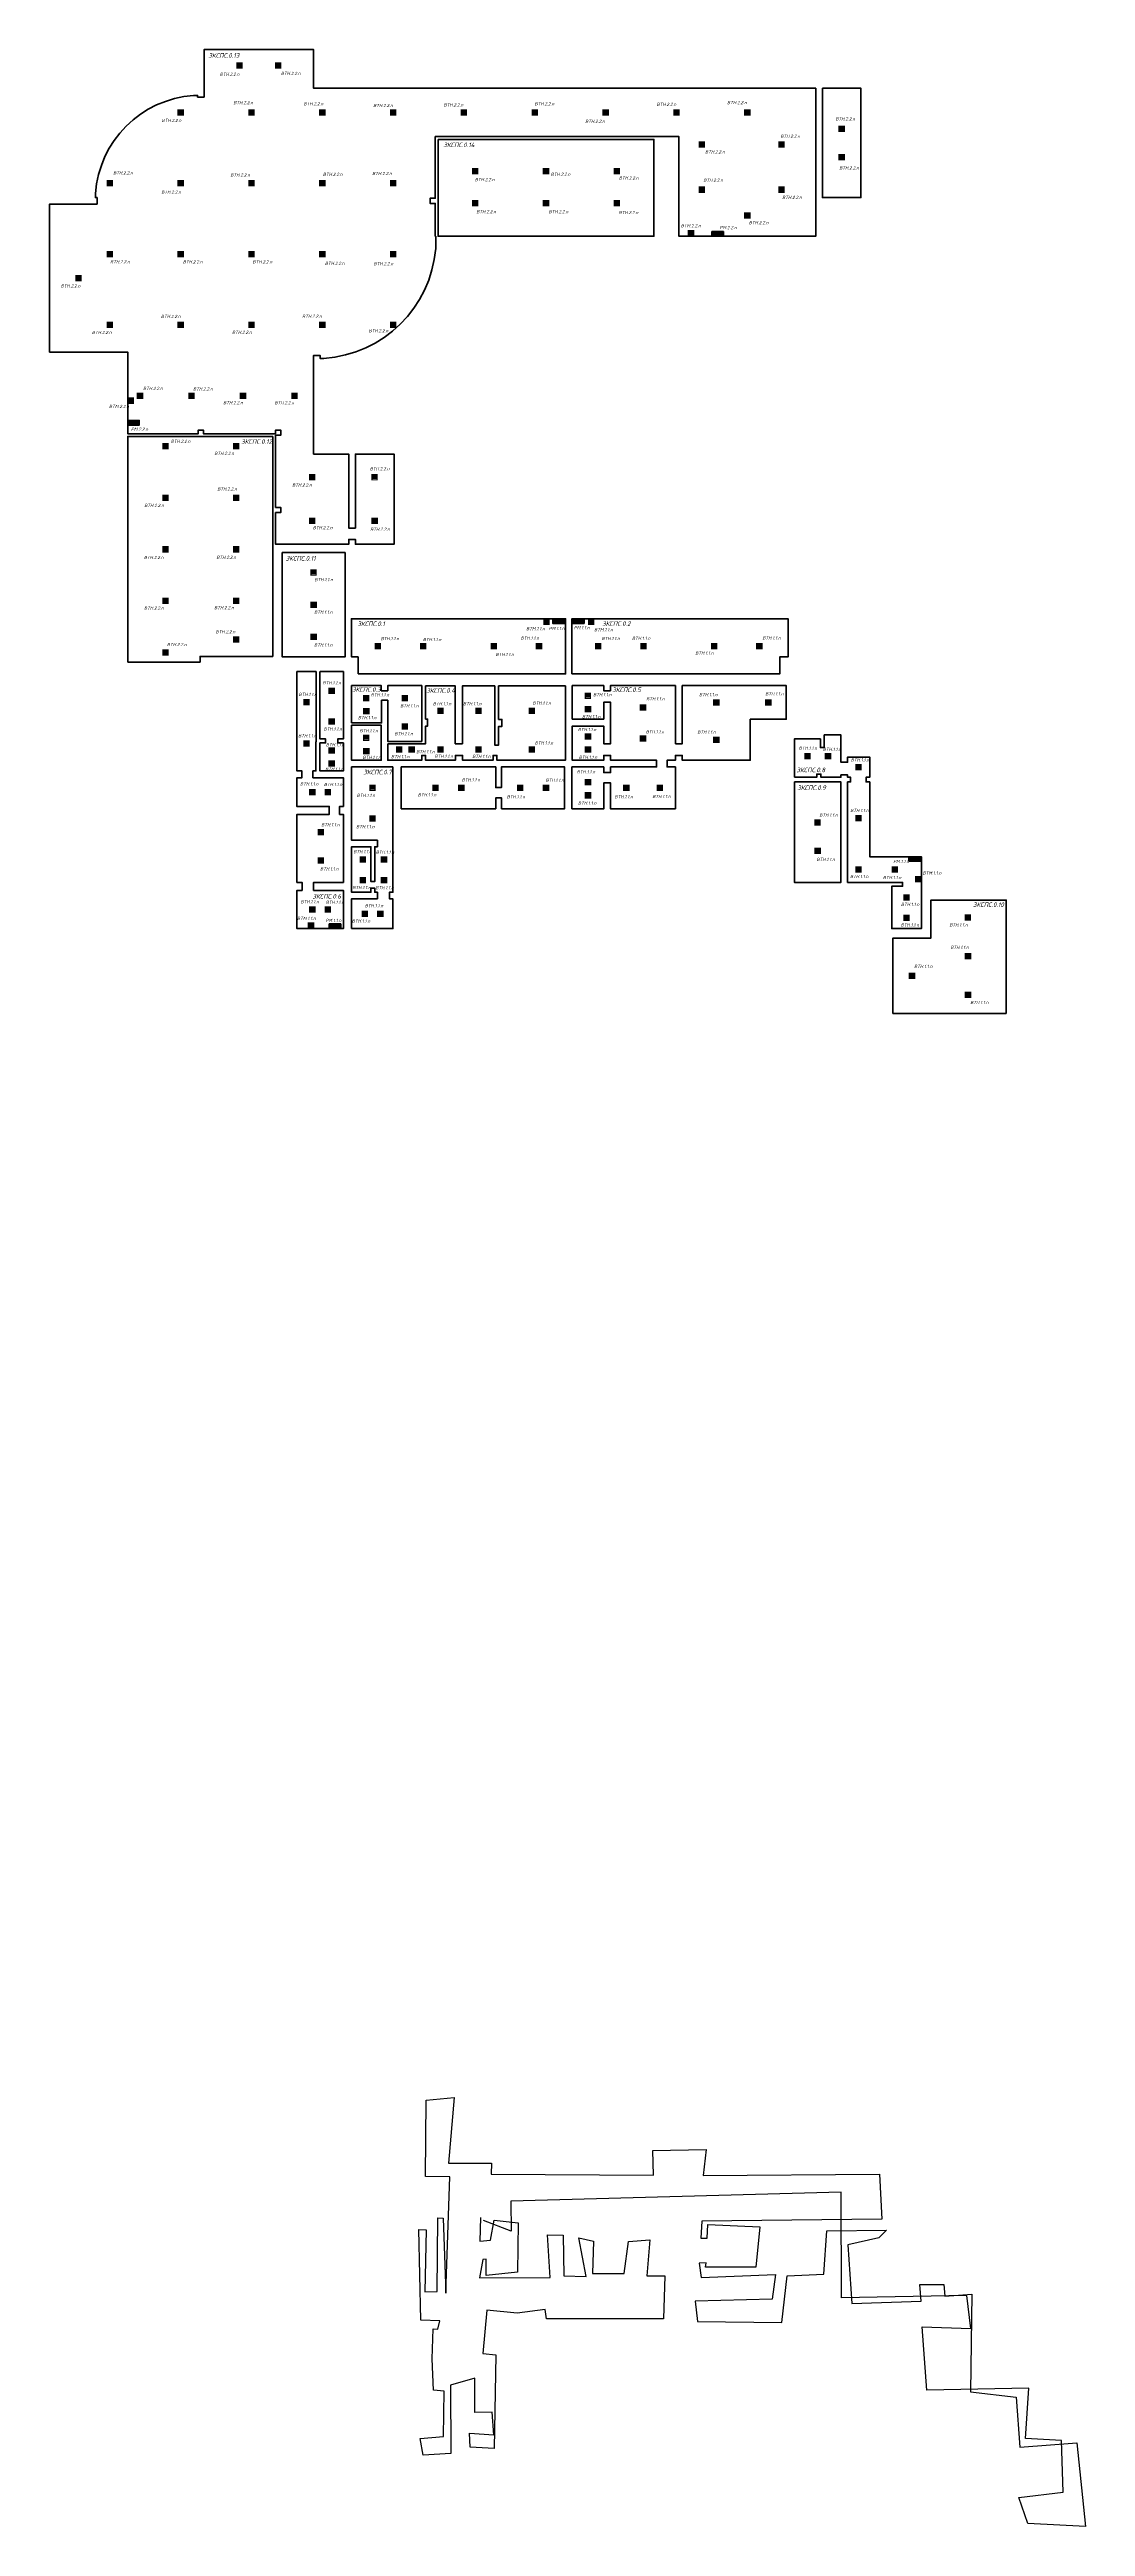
# Model space of a CAD drawing. Header units: millimetres. Extents: x -352922 to 429463, y -483593 to 355472.
# Drawn here: x -352922 to -272480, y -61975 to 130351 of the extents above; entities that cross this region are included whole.
import ezdxf
from ezdxf.enums import TextEntityAlignment as Align

# ---------------------------------------------------------------- set-up
doc = ezdxf.new("R2010")
doc.units = ezdxf.units.MM
doc.header["$LTSCALE"] = 0.5
doc.layers.get('0').update_dxf_attribs({"lineweight": 18})
for name, color, linetype, lineweight in [('! ЗКПС НОМЕР 1', 4, 'Continuous', 50), ('13_АПС_оборудование', 1, 'Continuous', 30), ('13_АПС_текст', 1, 'Continuous', 30), ('BSN__основная - 06', 1, 'Continuous', 60), ('АР_Штриховка_Стималит', 5, 'Continuous', 0)]:
    doc.layers.add(name, color=color, linetype=linetype, lineweight=lineweight)
doc.layers.add('! ЗКПС НОМЕР 2', color=7, linetype='Continuous', lineweight=0, true_color=0xf3aae6, transparency=0.5)
doc.styles.add('ISOCPEUR', font='isocpeui.ttf', dxfattribs={"height": 250})

# ---------------------------------------------------------------- blocks, each defined once
blk = doc.blocks.new('101')
at = {"layer": '! ЗКПС НОМЕР 2', "true_color": 0xffffff, "transparency": 33554687}
h = blk.add_hatch(color=7, dxfattribs=at)
h.dxf.hatch_style = 1
h.paths.add_polyline_path([(-12942, -22141.9), (-12947, -22141.9), (-12947, -22146.8), (-12942, -22146.8)])
at = {"layer": 'BSN__основная - 06', "color": 1, "lineweight": 30, "ltscale": 100, "const_width": 0.03, "elevation": 0}
blk.add_lwpolyline([(-12947, -22141.9), (-12942, -22141.9), (-12942, -22146.8), (-12947, -22146.8)], close=True, dxfattribs=at)
at = {"layer": 'BSN__основная - 06', "color": 1, "lineweight": 30, "ltscale": 100, "const_width": 0.07, "elevation": 0}
blk.add_lwpolyline([(-12943.9, -22142.7), (-12945, -22143.9), (-12943.9, -22144.8), (-12945, -22145.9)], dxfattribs=at)
blk = doc.blocks.new('ИПР1')
at = {"layer": 'АР_Штриховка_Стималит', "ltscale": 0.01, "true_color": 0xffffff}
h = blk.add_hatch(color=7, dxfattribs=at)
h.dxf.hatch_style = 1
h.paths.add_polyline_path([(-11645.5, -30228.9), (-11645.5, -30233.8), (-11640.6, -30233.8), (-11640.6, -30228.9)])
at = {"layer": 'BSN__основная - 06', "ltscale": 100, "const_width": 0.1}
blk.add_lwpolyline([(-11645.5, -30228.9), (-11640.6, -30228.9), (-11640.6, -30233.8), (-11645.5, -30233.8)], close=True, dxfattribs=at)
for points in [[(-11644.9, -30229.4), (-11644.8, -30229.6), (-11644.8, -30229.6), (-11644.8, -30229.7), (-11644.7, -30229.7), (-11644.7, -30229.8), (-11644.7, -30229.8), (-11644.6, -30229.9), (-11644.6, -30230), (-11644.6, -30230), (-11644.5, -30230.1), (-11644.4, -30230.2), (-11644.4, -30230.2), (-11644.3, -30230.3), (-11644.2, -30230.4), (-11644.1, -30230.5), (-11644, -30230.5), (-11643.9, -30230.6), (-11643.8, -30230.6), (-11643.7, -30230.7), (-11643.6, -30230.7), (-11643.5, -30230.8), (-11643.4, -30230.8), (-11643.2, -30230.8), (-11643, -30230.8), (-11642.7, -30230.8), (-11642.5, -30230.7), (-11642.3, -30230.7), (-11642, -30230.5), (-11641.8, -30230.4), (-11641.6, -30230.2), (-11641.5, -30230), (-11641.3, -30229.8), (-11641.2, -30229.5), (-11641.2, -30229.4)], [(-11643, -30230.8), (-11643, -30233.3)]]:
    blk.add_lwpolyline(points, dxfattribs=at)
blk = doc.blocks.new('*U38')
at = {"linetype": 'Continuous', "lineweight": 20, "true_color": 0xffffff, "transparency": 33554559}
h = blk.add_hatch(color=7, dxfattribs=at)
h.dxf.hatch_style = 1
h.paths.add_polyline_path([(-218, 521), (-218, -276), (1786, -276), (1786, 521)])
h.paths.add_polyline_path([(-1570, -1070), (1673, -1070), (1673, -565), (-1570, -565)], flags=9)
at = {"color": 1, "lineweight": 50, "transparency": 33554559}
blk.add_lwpolyline([(-218, 521), (1786, 521), (1786, -276), (-218, -276)], close=True, dxfattribs=at)
at = {"color": 1, "transparency": 33554559, "insert": (-42, 390), "char_height": 500, "attachment_point": 1, "style": 'ISOCPEUR'}
blk.add_mtext_dynamic_manual_height_columns('РМ-1', width=896.24, gutter_width=1500, heights=[0], dxfattribs=at)
at = {"color": 5, "transparency": 33554559, "style": 'ISOCPEUR'}
blk.add_attdef('ПОМ.', text='', height=200, dxfattribs=at).set_placement((-37, 473), align=Align.RIGHT)
at = {"transparency": 33554559, "style": 'ISOCPEUR'}
blk.add_attdef('НУМЕРАЦИЯ', (-505, 1445), '', height=500, dxfattribs=at)
at = {"transparency": 33554559, "style": 'ISOCPEUR', "flags": 1}
blk.add_attdef('НОМ', (1222, 570), '', height=250, dxfattribs=at)
at = {"color": 6, "lineweight": 20, "transparency": 33554559, "style": 'ISOCPEUR', "flags": 1}
for tag, p in [('ПОМЕЩЕНИЕ', (1645, -43)), ('ИД', (2550, -400))]:
    blk.add_attdef(tag, p, '', height=250, dxfattribs=at)
at = {"color": 6, "lineweight": 40, "transparency": 33554559, "style": 'ISOCPEUR'}
blk.add_attdef('СЛУЖЕБНЫЙОТКР', (-997, -747), '', height=220, dxfattribs=at)
at = {"color": 2, "linetype": 'Continuous', "lineweight": 30, "transparency": 33554559, "style": 'ISOCPEUR', "flags": 1}
blk.add_attdef('ID', (2010, -411), '', height=250, dxfattribs=at)
blk = doc.blocks.new('748')
at = {"layer": 'АР_Штриховка_Стималит', "true_color": 0xffffff}
h = blk.add_hatch(color=7, dxfattribs=at)
h.dxf.hatch_style = 1
h.paths.add_polyline_path([(1611.5, -5339.8), (1606.6, -5339.8), (1606.6, -5344.7), (1611.5, -5344.7)])
h.paths.add_polyline_path([(1610.6, -5340.7), (1610.6, -5343.8), (1607.6, -5343.8), (1607.6, -5340.7)], flags=16)
h = blk.add_hatch(color=7, dxfattribs=at)
h.dxf.hatch_style = 1
h.paths.add_polyline_path([(1607.6, -5340.7), (1607.6, -5343.7), (1610.6, -5343.7), (1610.6, -5340.7)])
at = {"color": 1, "lineweight": 5, "ltscale": 100, "elevation": 0}
for points, const_width in [([(1606.6, -5344.7), (1611.6, -5344.7), (1611.6, -5339.8), (1606.6, -5339.8)], 0.03), ([(1607.6, -5343.7), (1610.6, -5343.7), (1610.6, -5340.7), (1607.6, -5340.7)], 0.01)]:
    blk.add_lwpolyline(points, close=True, dxfattribs=dict(at, const_width=const_width))
at = {"color": 1, "lineweight": 5, "ltscale": 100, "const_width": 0.03, "elevation": 0}
blk.add_lwpolyline([(1609.6, -5341.1), (1608.5, -5341.7), (1609.7, -5342.7), (1608.5, -5343.3)], dxfattribs=at)

msp = doc.modelspace()

# ---------------------------------------------------------------- linework, layer by layer
at = {"layer": '! ЗКПС НОМЕР 1', "color": 215, "ltscale": 100, "true_color": 0xa953a0, "transparency": 33554559}
msp.add_lwpolyline([(-352922, 106851), (-352922, 118351), (-349232, 118351), (-349232, 118861), (-349355, 118861), (-349355, 119161, -0.3747327), (-341732, 126784), (-341432, 126784), (-341432, 126661), (-340922, 126661), (-340922, 130351), (-332422, 130351), (-332422, 127351), (-293422, 127351), (-293422, 115851), (-304054, 115851), (-304054, 123590), (-322971, 123590), (-322972, 118801), (-323372, 118801), (-323372, 118401), (-322972, 118401), (-322972, 115851), (-322937, 115851), (-322937, 114911, -0.3719494), (-331612, 106369), (-331912, 106369), (-331912, 106601), (-332422, 106601), (-332422, 103281), (-332422, 98936), (-329682, 98936), (-329682, 93187), (-329172, 93187), (-329172, 98936), (-326172, 98936), (-326172, 91936), (-329172, 91936), (-329172, 92315), (-329682, 92315), (-329682, 91936), (-331751, 91936), (-331751, 91936), (-335372, 91936), (-335372, 94401), (-334972, 94401), (-334972, 94801), (-335372, 94801), (-335372, 100401), (-334972, 100401), (-334972, 100801), (-335372, 100801), (-335372, 100517), (-340972, 100520), (-340972, 100801), (-341372, 100801), (-341372, 100521), (-346852, 100524), (-346852, 106854), (-352922, 106851)], format="xyb", dxfattribs=at)
msp.add_lwpolyline([(-292912, 127351), (-289912, 127351), (-289912, 118851), (-292912, 118851)], close=True, dxfattribs=at)
at = {"layer": '! ЗКПС НОМЕР 1', "color": 171, "ltscale": 100, "transparency": 33554559, "elevation": 2}
msp.add_lwpolyline([(-322752, 123370), (-305992, 123370), (-305992, 115851), (-322752, 115851)], close=True, dxfattribs=at)
at = {"layer": '! ЗКПС НОМЕР 1', "color": 40, "transparency": 33554559}
for points in [[(-346852, 82791), (-346852, 100305), (-335592, 100297), (-335592, 83231), (-341232, 83231), (-341232, 82791), (-346852, 82791)], [(-312340, 78366), (-312336, 80963), (-309882, 80963), (-309882, 80567), (-309369, 80567), (-309369, 80961), (-304315, 80961), (-304311, 76444), (-303788, 76444), (-303792, 80959), (-295714, 80959), (-295714, 78349), (-298516, 78349), (-298516, 75166), (-303784, 75166), (-303784, 75544), (-304315, 75544), (-304315, 75166), (-304966, 75166), (-304966, 74654), (-304315, 74654), (-304315, 71394), (-309353, 71391), (-309353, 73400), (-309882, 73400), (-309882, 71391), (-312360, 71394), (-312360, 74649), (-309882, 74646), (-309882, 74205), (-309353, 74208), (-309353, 74654), (-305780, 74654), (-305780, 75166), (-309353, 75166), (-309353, 75546), (-309882, 75542), (-309882, 75164), (-312337, 75168), (-312337, 77813), (-309882, 77813), (-309882, 76444), (-309353, 76444), (-309353, 79667), (-309882, 79667), (-309882, 78365), (-312340, 78365)]]:
    msp.add_lwpolyline(points, dxfattribs=at)
at = {"layer": '! ЗКПС НОМЕР 1', "color": 163, "ltscale": 100, "transparency": 33554559}
for points in [[(-334852, 91296), (-329972, 91296), (-329972, 83192), (-334852, 83192)], [(-295077, 73485), (-291467, 73485), (-291467, 65679), (-295077, 65679)]]:
    msp.add_lwpolyline(points, close=True, dxfattribs=at)
at = {"layer": '! ЗКПС НОМЕР 1', "color": 30, "ltscale": 100, "true_color": 0xf26722, "transparency": 33554559}
msp.add_lwpolyline([(-328966, 81876), (-328966, 83186), (-329471, 83186), (-329475, 86154), (-312853, 86154), (-312853, 81876), (-328966, 81876)], dxfattribs=at)
at = {"layer": '! ЗКПС НОМЕР 1', "color": 215, "ltscale": 100, "true_color": 0xa953a0, "transparency": 33554559}
msp.add_lwpolyline([(-312353, 81876), (-312353, 86153), (-295578, 86153), (-295578, 83186), (-296214, 83186), (-296214, 81876), (-312353, 81876)], dxfattribs=at)
at = {"layer": '! ЗКПС НОМЕР 1', "color": 171, "transparency": 33554559}
msp.add_lwpolyline([(-330107, 71576), (-330400, 71576), (-330400, 70958), (-330107, 70957), (-330107, 65679), (-332413, 65679), (-332413, 65059), (-330107, 65059), (-330107, 62095), (-333717, 62095), (-333717, 65059), (-333313, 65059), (-333313, 65679), (-333717, 65679), (-333717, 70958), (-331202, 70958), (-331202, 71577), (-333719, 71576), (-333717, 73813), (-333328, 73813), (-333328, 74335), (-333717, 74335), (-333717, 82050), (-332219, 82053), (-332219, 76607), (-332241, 76607), (-332241, 74335), (-332476, 74335), (-332476, 73813), (-330107, 73813)], close=True, dxfattribs=at)
msp.add_lwpolyline([(-331912, 82051), (-330107, 82051), (-330108, 76822), (-330545, 76822), (-330545, 76511), (-330107, 76511), (-330107, 74342), (-331930, 74335), (-331930, 76511), (-331491, 76511), (-331491, 76822), (-331922, 76822), (-331922, 82051)], dxfattribs=at)
at = {"layer": '! ЗКПС НОМЕР 1', "color": 242, "true_color": 0xcd2027, "transparency": 33554559}
msp.add_lwpolyline([(-329468, 78062), (-329467, 80969), (-327169, 80969), (-327169, 80567), (-326657, 80567), (-326657, 80968), (-324017, 80968), (-324017, 76629), (-326657, 76629), (-326657, 79829), (-327142, 79829), (-327142, 78062)], close=True, dxfattribs=at)
at = {"layer": '! ЗКПС НОМЕР 1', "color": 200, "transparency": 33554559}
for points in [[(-326657, 76444), (-326657, 75166), (-324017, 75166), (-324017, 75544), (-323721, 75544), (-323721, 75166), (-321404, 75166), (-321404, 75544), (-320850, 75544), (-320850, 75166), (-318476, 75166), (-318476, 75544), (-318179, 75544), (-318179, 75166), (-312868, 75166), (-312868, 80936), (-318058, 80936), (-318058, 78340), (-317800, 78340), (-317800, 77790), (-318058, 77790), (-318058, 76343), (-318350, 76343), (-318350, 80936), (-320864, 80936), (-320864, 76444), (-321418, 76444), (-321418, 80936), (-323721, 80936), (-323721, 78363), (-323567, 78363), (-323567, 77813), (-323717, 77813), (-323717, 76444), (-326657, 76444)], [(-325622, 74654), (-318274, 74654), (-318274, 73046), (-317829, 73046), (-317829, 74654), (-312923, 74654), (-312923, 71394), (-317826, 71394), (-317826, 72246), (-318274, 72246), (-318274, 71394), (-325616, 71394), (-325622, 74654)]]:
    msp.add_lwpolyline(points, dxfattribs=at)
msp.add_lwpolyline([(-329468, 77882), (-327169, 77882), (-327169, 75166), (-329468, 75166)], close=True, dxfattribs=at)
at = {"layer": '! ЗКПС НОМЕР 1', "color": 84, "ltscale": 100, "transparency": 33554559}
msp.add_lwpolyline([(-295077, 73847), (-295077, 76818), (-293065, 76818), (-293065, 76149), (-292767, 76149), (-292767, 77136), (-291468, 77136), (-291468, 75011), (-290957, 75011), (-290957, 75406), (-289235, 75406), (-289235, 73847), (-289520, 73847), (-289520, 73487), (-289235, 73487), (-289235, 67679), (-285215, 67679), (-285219, 62094), (-287526, 62094), (-287526, 65384), (-286684, 65384), (-286684, 65679), (-286722, 65679), (-290957, 65679), (-290957, 72371), (-290957, 73487), (-290722, 73487), (-290722, 73847), (-290957, 73847), (-290957, 74032), (-291467, 74032), (-291467, 73847), (-293024, 73847), (-293024, 74087), (-293341, 74087), (-293341, 73847), (-295077, 73847)], dxfattribs=at)
at = {"layer": '! ЗКПС НОМЕР 1', "color": 84, "transparency": 33554559}
msp.add_lwpolyline([(-329468, 62094), (-326262, 62094), (-326262, 64405), (-326534, 64406), (-326534, 64914), (-326262, 64914), (-326271, 74654), (-329468, 74654), (-329468, 68955), (-327464, 68955), (-327464, 68445), (-327663, 68445), (-327663, 65748), (-327963, 65748), (-327963, 68445), (-329468, 68445), (-329468, 64914), (-327963, 64914), (-327963, 65241), (-327663, 65241), (-327663, 64914), (-327459, 64914), (-327459, 64409), (-329468, 64406), (-329468, 62094)], dxfattribs=at)
at = {"layer": '! ЗКПС НОМЕР 1', "color": 30, "ltscale": 100, "true_color": 0xf26722, "transparency": 33554559, "elevation": -1}
msp.add_lwpolyline([(-278627, 55506), (-287426, 55506), (-287426, 61360), (-284477, 61360), (-284477, 64312), (-278627, 64312)], close=True, dxfattribs=at)
at = {"layer": '13_АПС_текст', "color": 5, "transparency": 33554687}
msp.add_lwpolyline([(-319465, -37981), (-319510, -39826), (-318678, -39736), (-318408, -38184), (-316540, -38409), (-316585, -42232), (-319015, -42479), (-319015, -41220), (-319285, -41242), (-319533, -42682), (-314043, -42637), (-314245, -39331), (-313030, -39353), (-312985, -42524), (-311253, -42569), (-311815, -39556), (-310690, -39826), (-310758, -42322), (-308306, -42344), (-307968, -39848), (-306303, -39713), (-306551, -42502), (-305133, -42502), (-305246, -45853), (-314335, -45853), (-314425, -45133), (-316608, -45403), (-318975, -45170), (-319286, -48556), (-318255, -48655), (-318404, -55924), (-320256, -55811), (-320301, -54728), (-318426, -54863), (-318541, -53102), (-319902, -53129), (-319902, -50460), (-321783, -51005), (-321769, -56320), (-323918, -56447), (-324145, -55147), (-322334, -54991), (-322278, -51471), (-323112, -51400), (-323213, -48963), (-323142, -46630), (-322775, -46658), (-322605, -46008), (-324090, -45966), (-324258, -38911), (-323678, -38953), (-323777, -43764), (-322828, -43736), (-322772, -38019), (-322361, -38033), (-322149, -43863), (-321826, -34839), (-323726, -34812), (-323679, -28863), (-321491, -28664), (-321946, -33777), (-318592, -33777), (-318635, -34615), (-306012, -34709), (-306083, -32772), (-301937, -32715), (-302165, -34723), (-288474, -34631), (-288297, -38105), (-302277, -38269), (-302346, -39593), (-301866, -39593), (-301797, -38520), (-297778, -38703), (-298075, -41853), (-301980, -41853), (-301935, -41511), (-302483, -41534), (-302323, -42652), (-296544, -42401), (-296796, -44323), (-302780, -44483), (-302598, -46058), (-296065, -46127), (-295631, -42520), (-292794, -42382), (-292565, -39026), (-287929, -38980), (-288523, -39574), (-290921, -40099), (-290623, -44666), (-285243, -44492), (-285341, -43178), (-283473, -43196), (-283410, -44081), (-281293, -43927), (-281401, -51523), (-277868, -51924), (-277570, -55819), (-273140, -55486), (-272480, -61975), (-276955, -61755), (-277652, -59738), (-274204, -59299), (-274351, -55303), (-277138, -55156), (-276881, -51233), (-284804, -51380), (-285171, -46467), (-281393, -46614), (-281686, -44048), (-291415, -44220), (-291451, -36008), (-317096, -36713), (-317067, -39057), (-319211, -38208)], dxfattribs=at)

# ---------------------------------------------------------------- block references
at = {"layer": '13_АПС_оборудование', "transparency": 33554559}
for name, p, xscale, yscale, zscale in [('101', (956277, 2343535, 0), 100, 100, 100), ('101', (959277, 2343535, 0), 100, 100, 100), ('101', (951711, 2339905, 0), 100, 100, 100), ('101', (957211, 2339905, 0), 100, 100, 100), ('101', (962711, 2339905, 0), 100, 100, 100), ('101', (968211, 2339905, 0), 100, 100, 100), ('101', (979211, 2339905, 0), 100, 100, 100), ('101', (984711, 2339905, 0), 100, 100, 100), ('101', (990211, 2339905, 0), 100, 100, 100), ('101', (995711, 2339905, 0), 100, 100, 100), ('101', (992185, 2337405, 0), 100, 100, 100), ('101', (998369, 2337405, 0), 100, 100, 100), ('101', (1003037, 2338635, 0), 100, 100, 100), ('101', (1003037, 2336435, 0), 100, 100, 100), ('101', (946211, 2334405, 0), 100, 100, 100), ('101', (951711, 2334405, 0), 100, 100, 100), ('101', (957211, 2334405, 0), 100, 100, 100), ('101', (962711, 2334405, 0), 100, 100, 100), ('101', (968211, 2334405, 0), 100, 100, 100), ('101', (980077, 2335345, 0), 100, 100, 100), ('101', (985577, 2335345, 0), 100, 100, 100), ('101', (992185, 2333905, 0), 100, 100, 100), ('101', (998369, 2333905, 0), 100, 100, 100), ('101', (974577, 2332845, 0), 100, 100, 100), ('101', (980077, 2332845, 0), 100, 100, 100), ('101', (985577, 2332845, 0), 100, 100, 100), ('101', (995711, 2331905, 0), 100, 100, 100), ('*U38', (-301393, 115975), 0.45, 0.45, 0.45), ('101', (946211, 2328905, 0), 100, 100, 100), ('101', (951711, 2328905, 0), 100, 100, 100), ('101', (957211, 2328905, 0), 100, 100, 100), ('101', (962711, 2328905, 0), 100, 100, 100), ('101', (968211, 2328905, 0), 100, 100, 100), ('101', (946211, 2323405, 0), 100, 100, 100), ('101', (951711, 2323405, 0), 100, 100, 100), ('101', (957211, 2323405, 0), 100, 100, 100), ('101', (962711, 2323405, 0), 100, 100, 100), ('101', (968211, 2323405, 0), 100, 100, 100), ('101', (948553, 2317905, 0), 100, 100, 100), ('101', (952553, 2317905, 0), 100, 100, 100), ('101', (956553, 2317905, 0), 100, 100, 100), ('101', (960553, 2317905, 0), 100, 100, 100), ('*U38', (-346754, 101321), 0.45, 0.45, 0.45), ('101', (956027, 2313978, -1), 100, 100, 100), ('101', (961922, 2311579, 0), 100, 100, 100), ('101', (950527, 2309978, -1), 100, 100, 100), ('101', (956027, 2309978, -1), 100, 100, 100), ('101', (961922, 2308179, 0), 100, 100, 100), ('101', (966777, 2308179, 0), 100, 100, 100), ('101', (950527, 2305978, -1), 100, 100, 100), ('101', (956027, 2305978, -1), 100, 100, 100), ('101', (950527, 2301978, -1), 100, 100, 100), ('101', (956027, 2301978, -1), 100, 100, 100), ('101', (962037, 2301679, 0), 100, 100, 100), ('101', (956027, 2298978, -1), 100, 100, 100), ('101', (962037, 2299179, 0), 100, 100, 100), ('*U38', (-313750, 85920), 0.45, 0.45, 0.45), ('*U38', (-312217, 85918), 0.45, 0.45, 0.45), ('101', (950527, 2297978, -1), 100, 100, 100), ('101', (970535, 2298450, 0), 100, 100, 100), ('101', (976035, 2298450, 0), 100, 100, 100), ('101', (979535, 2298450, 0), 100, 100, 100), ('101', (987645, 2298450, 0), 100, 100, 100), ('101', (993145, 2298450, 0), 100, 100, 100), ('101', (996645, 2298450, 0), 100, 100, 100), ('101', (963432, 2295002, 0), 100, 100, 100), ('101', (966131, 2293400, 0), 100, 100, 100), ('101', (969112, 2294426, 0), 100, 100, 100), ('101', (971880, 2293426, 0), 100, 100, 100), ('101', (974842, 2293426, 0), 100, 100, 100), ('101', (978986, 2293426, 0), 100, 100, 100), ('101', (983340, 2293578, 0), 100, 100, 100), ('101', (987615, 2293698, 0), 100, 100, 100), ('101', (993310, 2294089, 0), 100, 100, 100), ('101', (997344, 2294089, 0), 100, 100, 100), ('101', (963432, 2292609, 0), 100, 100, 100), ('101', (969112, 2292224, 0), 100, 100, 100), ('101', (983340, 2291453, 0), 100, 100, 100), ('101', (987615, 2291298, 0), 100, 100, 100), ('101', (993310, 2291192, 0), 100, 100, 100), ('101', (961481, 2290902, 0), 100, 100, 100), ('101', (963432, 2290367, 0), 100, 100, 100), ('101', (963432, 2289342, 0), 100, 100, 100), ('101', (966131, 2290314, 0), 100, 100, 100), ('101', (968676, 2290429, 0), 100, 100, 100), ('101', (969649, 2290429, 0), 100, 100, 100), ('101', (971880, 2290429, 0), 100, 100, 100), ('101', (974842, 2290429, 0), 100, 100, 100), ('101', (978986, 2290429, 0), 100, 100, 100), ('101', (983340, 2290428, 0), 100, 100, 100), ('101', (1001977, 2289926, 0), 100, 100, 100), ('101', (971501, 2287459, 0), 100, 100, 100), ('101', (973501, 2287459, 0), 100, 100, 100), ('101', (978075, 2287459, 0), 100, 100, 100), ('101', (980075, 2287459, 0), 100, 100, 100), ('101', (983340, 2287903, 0), 100, 100, 100), ('101', (986315, 2287459, 0), 100, 100, 100), ('101', (988915, 2287459, 0), 100, 100, 100), ('101', (1004353, 2289061, 0), 100, 100, 100), ('101', (961938, 2287129, 0), 100, 100, 100), ('101', (963138, 2287129, 0), 100, 100, 100), ('101', (983340, 2286877, 0), 100, 100, 100), ('101', (962595, 2284012, 0), 100, 100, 100), ('101', (966610, 2285069, 0), 100, 100, 100), ('101', (1004353, 2285100, 0), 100, 100, 100), ('101', (962595, 2281810, 0), 100, 100, 100), ('101', (965849, 2281885, 0), 100, 100, 100), ('101', (967495, 2281885, 0), 100, 100, 100), ('101', (1001178, 2282570, 0), 100, 100, 100), ('*U38', (-286093, 67444), 0.45, 0.45, 0.45), ('101', (965849, 2280295, 0), 100, 100, 100), ('101', (967495, 2280295, 0), 100, 100, 100), ('101', (1004353, 2281114, 0), 100, 100, 100), ('101', (1007168, 2281114, 0), 100, 100, 100), ('101', (961938, 2278012, 0), 100, 100, 100), ('101', (963138, 2278012, 0), 100, 100, 100), ('101', (966012, 2277685, 0), 100, 100, 100), ('101', (967212, 2277685, 0), 100, 100, 100), ('101', (1008077, 2278943, 0), 100, 100, 100), ('*U38', (-331115, 62219), 0.45, 0.45, 0.45), ('101', (1008077, 2277354, 0), 100, 100, 100), ('101', (1012847, 2274393, -2), 100, 100, 100), ('101', (1008500, 2272868, -2), 100, 100, 100), ('101', (1012847, 2271393, -2), 100, 100, 100)]:
    msp.add_blockref(name, p, dxfattribs=dict(at, xscale=xscale, yscale=yscale, zscale=zscale))
at = {"layer": '13_АПС_оборудование', "transparency": 33554687, "xscale": 100, "yscale": 100, "zscale": 100}
for p in [(-481646, 659694), (-480781, 655134), (-511585, 646824), (-504830, 633767), (-488580, 631368), (-493320, 623967), (-488322, 618239), (-471212, 618239), (-493876, 613902), (-489227, 614214), (-472018, 614392), (-489227, 611128), (-454981, 609715), (-488748, 607247), (-454180, 604558), (-442510, 597182)]:
    msp.add_blockref('748', p, dxfattribs=at)
at = {"layer": '13_АПС_оборудование', "color": 5, "transparency": 33554559, "xscale": 100, "yscale": 100, "zscale": 100}
for p in [(861197, 3139235), (817703, 3126224), (849972, 3109041), (853448, 3109041), (878842, 3089063), (831684, 3085474)]:
    msp.add_blockref('ИПР1', p, dxfattribs=at)

# ---------------------------------------------------------------- texts
at = {"layer": '13_АПС_текст', "color": 5, "transparency": 33554687, "style": 'ISOCPEUR'}
for s, p in [('ЗКСПС.0.13', (-340587, 129723)), ('ЗКСПС.0.14', (-322342, 122774)), ('ЗКСПС.0.12', (-338041, 99735)), ('ЗКСПС.0.11', (-334583, 90670)), ('ЗКСПС.0.1', (-329016, 85592)), ('ЗКСПС.0.2', (-310011, 85603)), ('ЗКСПС.0.3', (-329426, 80488)), ('ЗКСПС.0.5', (-309225, 80466)), ('ЗКСПС.0.4', (-323666, 80408)), ('ЗКСПС.0.7', (-328552, 74077)), ('ЗКСПС.0.8', (-294923, 74237)), ('ЗКСПС.0.9', (-294858, 72860)), ('ЗКСПС.0.6', (-332501, 64428)), ('ЗКСПС.0.10', (-281214, 63777))]:
    msp.add_text(s, height=350, dxfattribs=at).set_placement(p)
at = {"layer": '13_АПС_текст', "transparency": 33554559, "style": 'ISOCPEUR'}
for s, p in [('BTH.2.2.n', (-339702, 128303, 0)), ('BTH.2.2.n', (-334957, 128372, 0)), ('BTH.2.2.n', (-338647, 126104, 0)), ('BTH.2.2.n', (-333193, 126012, 0)), ('BTH.2.2.n', (-327789, 125882, 0)), ('BTH.2.2.n', (-322323, 125923, 0)), ('BTH.2.2.n', (-315260, 126003, 0)), ('BTH.2.2.n', (-305786, 125970, 0)), ('BTH.2.2.n', (-300304, 126108, 0)), ('BTH.2.2.n', (-291899, 124838, 0)), ('BTH.2.2.n', (-344219, 124720, 0)), ('BTH.2.2.n', (-311328, 124654, 0)), ('BTH.2.2.n', (-296170, 123500, 0)), ('BTH.2.2.n', (-302013, 122276, 0)), ('BTH.2.2.n', (-291598, 121030, 0)), ('BTH.2.2.n', (-347978, 120643, 0)), ('BTH.2.2.n', (-344242, 119154, 0)), ('BTH.2.2.n', (-338879, 120482, 0)), ('BTH.2.2.n', (-331698, 120533, 0)), ('BTH.2.2.n', (-327870, 120602, 0)), ('BTH.2.2.n', (-319894, 120128, 0)), ('BTH.2.2.n', (-314005, 120544, 0)), ('BTH.2.2.n', (-308709, 120245, 0)), ('BTH.2.2.n', (-302151, 120084, 0)), ('BTH.2.2.n', (-319778, 117636, 0)), ('BTH.2.2.n', (-314167, 117636, 0)), ('BTH.2.2.n', (-308732, 117568, 0)), ('BTH.2.2.n', (-296032, 118745, 0)), ('BTM.2.2.n', (-303906, 116540, 0)), ('РМ.2.2.n', (-300892, 116403, 0)), ('BTH.2.2.n', (-298618, 116783, 0)), ('BTH.2.2.n', (-348213, 113738, 0)), ('BTH.2.2.n', (-342565, 113736, 0)), ('BTH.2.2.n', (-337156, 113736, 0)), ('BTH.2.2.n', (-331541, 113621, 0)), ('BTH.2.2.n', (-327759, 113598, 0)), ('BTH.2.2.n', (-352051, 111866, 0)), ('BTH.2.2.n', (-344272, 109503, 0)), ('BTH.2.2.n', (-333305, 109519, 0)), ('BTH.2.2.n', (-349630, 108258, 0)), ('BTH.2.2.n', (-338749, 108273, 0)), ('BTH.2.2.n', (-328148, 108388, 0)), ('BTH.2.2.n', (-345659, 103914, 0)), ('BTH.2.2.n', (-341773, 103869, 0)), ('BTM.2.2.n', (-348304, 102514, 0)), ('BTH.2.2.n', (-339438, 102800, 0)), ('BTH.2.2.n', (-335458, 102794, 0)), ('РМ.2.2.n', (-346598, 100747, 0)), ('BTH.2.2.n', (-343510, 99804, 0)), ('BTH.2.2.n', (-340121, 98869, 0)), ('BTH.2.2.n', (-339894, 96106, 0)), ('BTH.2.2.n', (-334081, 96410, 0)), ('BTH.2.2.n', (-328052, 97669, 0)), ('BTH.2.2.n', (-345566, 94830, 0)), ('BTH.2.2.n', (-332476, 93095, 0)), ('BTH.2.2.n', (-328021, 92980, 0)), ('BTH.2.2.n', (-345596, 90787, 0)), ('BTH.2.2.n', (-339967, 90801, 0)), ('BTH.1.1.n', (-332345, 89069, 0)), ('BTH.2.2.n', (-345581, 86856, 0)), ('BTH.2.2.n', (-340137, 86884, 0)), ('BTH.1.1.n', (-332368, 86549, 0)), ('BTH.2.2.n', (-340024, 85018, 0)), ('BTH.1.1.n', (-327208, 84490, 0)), ('BTH.1.1.n', (-323931, 84416, 0)), ('BTH.1.1.n', (-316333, 84527, 0)), ('BTM.1.1.n', (-315910, 85254, 0)), ('РМ.1.1.n', (-314156, 85274, 0)), ('РМ.1.1.n', (-312211, 85334, 0)), ('BTM.1.1.n', (-310631, 85173, 0)), ('BTH.1.1.n', (-310058, 84496, 0)), ('BTH.1.1.n', (-307691, 84516, 0)), ('BTH.1.1.n', (-297568, 84535, 0)), ('BTH.2.2.n', (-343803, 84025, 0)), ('BTH.1.1.n', (-332376, 83987, 0)), ('BTH.1.1.n', (-318290, 83255, 0)), ('BTH.1.1.n', (-302780, 83362, 0)), ('BTH.1.1.n', (-331716, 81048, 0)), ('BTH.1.1.n', (-333587, 80153, 0)), ('BTH.1.1.n', (-327976, 80117, 0)), ('BTH.1.1.n', (-325689, 79268, 0)), ('BTH.1.1.n', (-323151, 79424, 0)), ('BTH.1.1.n', (-320808, 79429, 0)), ('BTH.1.1.n', (-315414, 79479, 0)), ('BTH.1.1.n', (-310706, 80134, 0)), ('BTH.1.1.n', (-306584, 79807, 0)), ('BTH.1.1.n', (-302481, 80136, 0)), ('BTH.1.1.n', (-297343, 80198, 0)), ('BTH.1.1.n', (-333614, 76941, 0)), ('BTH.1.1.n', (-331636, 77465, 0)), ('BTH.1.1.n', (-328967, 78353, 0)), ('BTH.1.1.n', (-328849, 77322, 0)), ('BTH.1.1.n', (-326136, 77098, 0)), ('BTH.1.1.n', (-311898, 77425, 0)), ('BTH.1.1.n', (-311563, 78429, 0)), ('BTH.1.1.n', (-306624, 77248, 0)), ('BTH.1.1.n', (-302617, 77230, 0)), ('BTH.1.1.n', (-331457, 76246, 0)), ('BTH.1.1.n', (-328618, 75262, 0)), ('BTH.1.1.n', (-326396, 75324, 0)), ('BTH.1.1.n', (-324440, 75708, 0)), ('BTH.1.1.n', (-323018, 75355, 0)), ('BTH.1.1.n', (-320093, 75342, 0)), ('BTH.1.1.n', (-315239, 76382, 0)), ('BTH.1.1.n', (-311821, 75276, 0)), ('BTH.1.1.n', (-294744, 75982, 0)), ('BTH.1.1.n', (-292873, 75890, 0)), ('BTH.1.1.n', (-290698, 75065, 0)), ('BTH.1.1.n', (-333467, 73200, 0)), ('BTH.1.1.n', (-331617, 73160, 0)), ('BTH.1.1.n', (-331519, 74353, 0)), ('BTH.1.1.n', (-320914, 73515, 0)), ('BTH.1.1.n', (-314405, 73494, 0)), ('BTH.1.1.n', (-311980, 74138, 0)), ('BTH.1.1.n', (-329070, 72312, 0)), ('BTH.1.1.n', (-324317, 72351, 0)), ('BTH.1.1.n', (-317421, 72196, 0)), ('BTH.1.1.n', (-311882, 71717, 0)), ('BTH.1.1.n', (-309046, 72209, 0)), ('BTH.1.1.n', (-306112, 72228, 0)), ('BTH.1.1.n', (-290742, 71143, 0)), ('BTH.1.1.n', (-331824, 70034, 0)), ('BTH.1.1.n', (-329113, 69881, 0)), ('BTH.1.1.n', (-293142, 70786, 0)), ('BTH.1.1.n', (-329326, 67946, 0)), ('BTH.1.1.n', (-327582, 67905, 0)), ('BTH.1.1.n', (-293365, 67341, 0)), ('РМ.1.1.n', (-287406, 67183, 0)), ('BTH.1.1.n', (-331910, 66602, 0)), ('BTH.1.1.n', (-329401, 65158, 0)), ('BTH.1.1.n', (-327615, 65146, 0)), ('BTH.1.1.n', (-290760, 66018, 0)), ('BTH.1.1.n', (-288210, 65933, 0)), ('BTM.1.1.n', (-285122, 66287, 0)), ('BTH.1.1.n', (-333428, 64054, 0)), ('BTH.1.1.n', (-331478, 64019, 0)), ('BTH.1.1.n', (-328440, 63743, 0)), ('BTH.1.1.n', (-286807, 63850, 0)), ('BTM.1.1.n', (-333702, 62762, 0)), ('РМ.1.1.n', (-331492, 62604, 0)), ('BTH.1.1.n', (-329446, 62553, 0)), ('BTH.1.1.n', (-286823, 62249, 0)), ('BTH.1.1.n', (-283048, 62254, 0)), ('BTH.1.1.n', (-282968, 60515, 0)), ('BTH.1.1.n', (-285787, 59037, 0)), ('BTH.1.1.n', (-281427, 56232, 0))]:
    msp.add_text(s, height=250, dxfattribs=at).set_placement(p)

doc.saveas('drawing.dxf')
